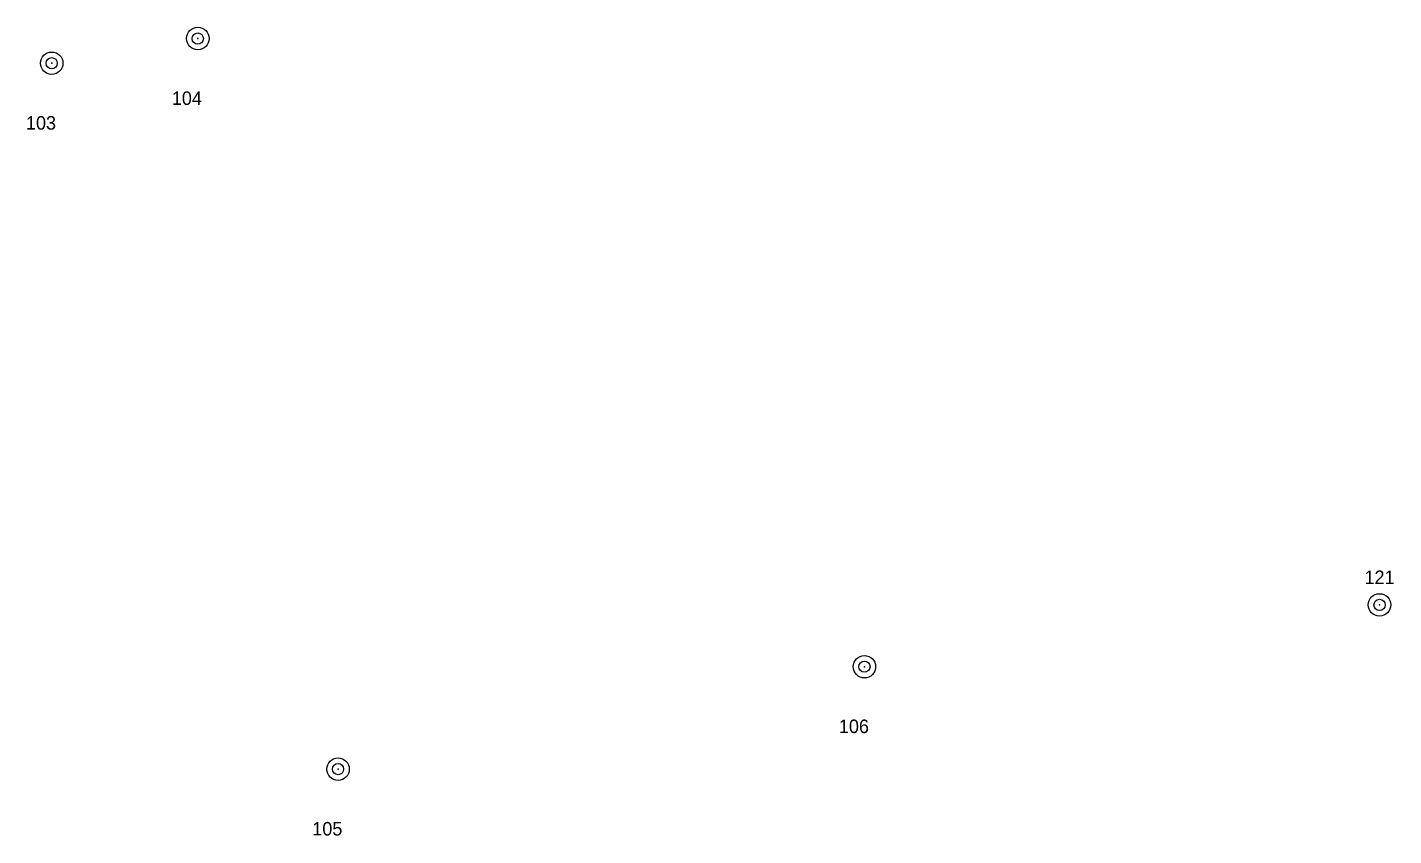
# Model space of a CAD drawing. Extents: x -1 to 151815, y -1 to 243817.
# Drawn here: x 151451.98 to 151482.38, y 243707.1 to 243725.09 of the extents above; entities that cross this region are included whole.
import ezdxf
from ezdxf.enums import TextEntityAlignment as Align

# ---------------------------------------------------------------- set-up
doc = ezdxf.new("R2010")
doc.units = 0
doc.header["$PDSIZE"] = 0.4
doc.layers.add('C1610_0', color=7, linetype='Continuous')
doc.styles.add('HEBTXT', font='HEBTXT')

# ---------------------------------------------------------------- blocks, each defined once
blk = doc.blocks.new('C1610')
for radius in [1, 0.5]:
    blk.add_circle((0, 0, 1), radius)
at = {"color": 255}
blk.add_point((0, 0), dxfattribs=at)
at = {"style": 'HEBTXT'}
blk.add_attdef('POINT_NAME', text='', height=1.2, dxfattribs=at).set_placement((0, 1.5), align=Align.BOTTOM_CENTER)
blk.add_attdef('MARK_DESC', text='', height=1.2, dxfattribs=at).set_placement((0.03, -1.73), align=Align.TOP_CENTER)
at = {"style": 'HEBTXT', "flags": 1}
for tag, p in [('MARK', (0, -4.26)), ('CLASS', (0, -5.76)), ('SOURCE', (0, -7.26)), ('TOPO', (0, -8.76)), ('HEIGHT', (0, -10.26)), ('COMMENT', (0, -11.76))]:
    blk.add_attdef(tag, text='', height=1, dxfattribs=at).set_placement(p, align=Align.MIDDLE)

msp = doc.modelspace()

# ---------------------------------------------------------------- block references
at = {"layer": 'C1610_0'}
ref = msp.add_blockref('C1610', (151455.77, 243724.84), dxfattribs=dict(at, xscale=0.25, yscale=0.25, zscale=0.25))
ref.add_attrib('POINT_NAME', '104', dxfattribs={"layer": '0', "height": 0.3, "style": 'HEBTXT'}).set_placement((151455.527, 243723.273), align=Align.BOTTOM_CENTER)
ref = msp.add_blockref('C1610', (151452.52, 243724.29), dxfattribs=dict(at, xscale=0.25, yscale=0.25, zscale=0.25))
ref.add_attrib('POINT_NAME', '103', dxfattribs={"layer": '0', "height": 0.3, "style": 'HEBTXT'}).set_placement((151452.282, 243722.723), align=Align.BOTTOM_CENTER)
at = {"layer": 'C1610_0', "xscale": 0.25, "yscale": 0.25, "zscale": 0.25}
msp.add_blockref('C1610', (151482.06, 243712.235), dxfattribs=at).add_auto_attribs({'POINT_NAME': '121'})
at = {"layer": 'C1610_0'}
ref = msp.add_blockref('C1610', (151470.6, 243710.86), dxfattribs=dict(at, xscale=0.25, yscale=0.25, zscale=0.25))
ref.add_attrib('POINT_NAME', '106', dxfattribs={"layer": '0', "height": 0.3, "style": 'HEBTXT'}).set_placement((151470.367, 243709.293), align=Align.BOTTOM_CENTER)
ref = msp.add_blockref('C1610', (151458.89, 243708.58), dxfattribs=dict(at, xscale=0.25, yscale=0.25, zscale=0.25))
ref.add_attrib('POINT_NAME', '105', dxfattribs={"layer": '0', "height": 0.3, "style": 'HEBTXT'}).set_placement((151458.652, 243707.013), align=Align.BOTTOM_CENTER)

doc.saveas('drawing.dxf')
